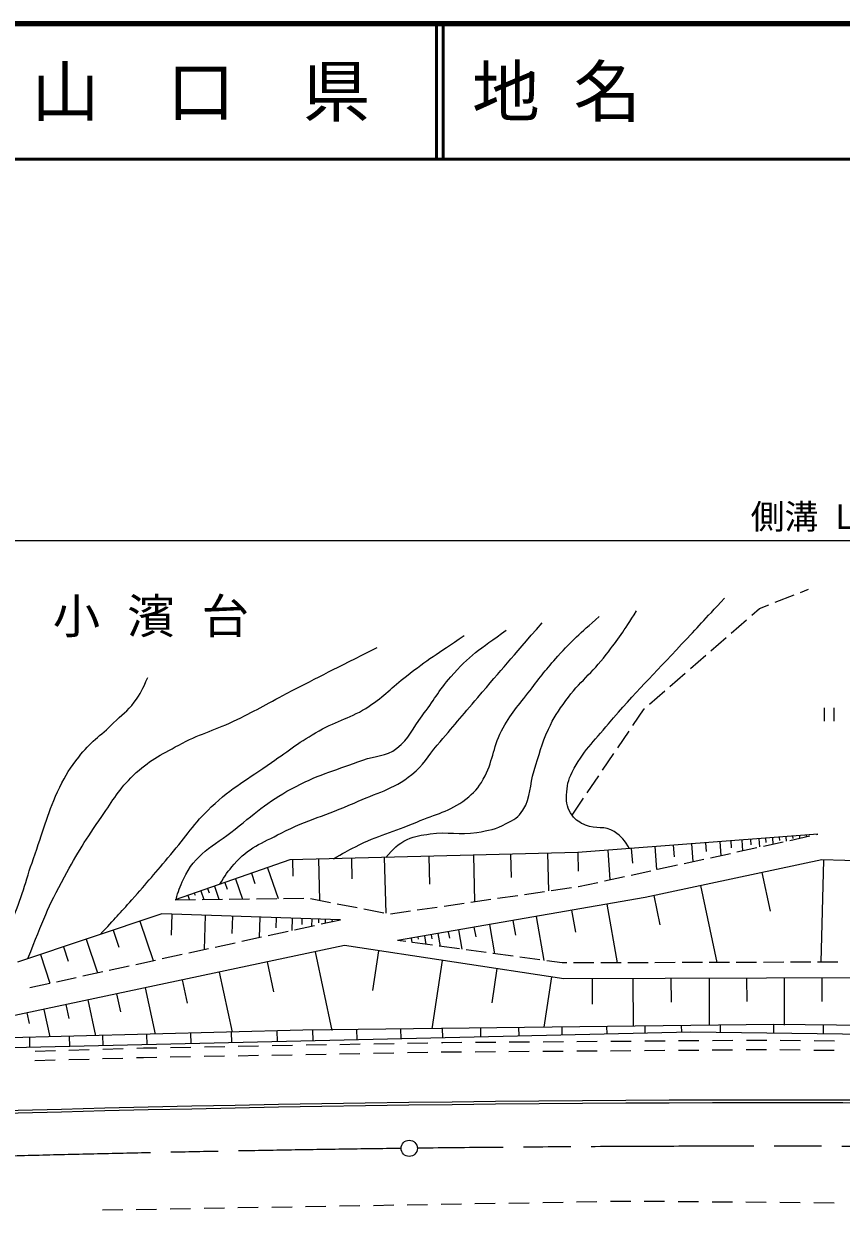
# Model space of a CAD drawing. Units: millimetres, scale not verified. Extents: x 40000 to 680000, y 20000 to 380000.
# Drawn here: x 337298 to 397633, y 292456 to 380000 of the extents above; entities that cross this region are included whole.
import ezdxf
from ezdxf.enums import TextEntityAlignment as Align

# ---------------------------------------------------------------- set-up
doc = ezdxf.new("R2010")
doc.units = ezdxf.units.MM
doc.header["$LTSCALE"] = 1000
doc.linetypes.add('CHAIN', pattern=[18.5, 12, -1.5, 3.5, -1.5])
for name, color, linetype, lineweight in [('M-BGD', 7, 'Continuous', 25), ('M-BMK', 2, 'CHAIN', 13), ('M-BMK-SRVR', 3, 'Continuous', 25), ('M-STR-HTXT', 7, 'Continuous', 13), ('M-TTL', 2, 'Continuous', 140), ('M-TTL-LINE', 7, 'Continuous', 50), ('M-TTL-TXT', 7, 'Continuous', 50)]:
    doc.layers.add(name, color=color, linetype=linetype, lineweight=lineweight)
doc.layers.add('M-BMK-HTXT', color=7, linetype='Continuous')
doc.styles.add('ＭＳ ゴシック', font='')
doc.styles.get('ＭＳ ゴシック').set_extended_font_data('MS Gothic')

msp = doc.modelspace()

# ---------------------------------------------------------------- linework, layer by layer
at = {"layer": 'M-BGD'}
for p, q in [((394614, 338038), (395226, 338277)), ((391610, 336867), (392285, 337130)), ((392750, 337312), (394148, 337856)), ((391025, 336357), (391610, 336867)), ((389516, 335044), (390648, 336029)), ((388008, 333731), (389139, 334716)), ((386499, 332418), (387631, 333403)), ((384991, 331105), (386122, 332090)), ((383482, 329792), (384614, 330776)), ((382259, 328225), (383093, 329453)), ((383093, 329453), (383105, 329463)), ((396367, 329533), (396367, 328533)), ((397117, 328533), (397117, 329533)), ((381135, 326571), (381978, 327812)), ((380010, 324917), (380853, 326158)), ((378886, 323263), (379729, 324504)), ((377762, 321609), (378605, 322850)), ((395900, 320200), (378191, 318852)), ((387623, 319570), (387673, 318916)), ((388669, 319649), (388747, 318635)), ((389481, 319711), (389519, 319204)), ((390292, 319773), (390352, 318986)), ((390922, 319821), (390952, 319427)), ((391551, 319869), (391597, 319259)), ((391889, 319322), (393355, 319643)), ((392050, 319907), (392073, 319602)), ((392548, 319945), (392584, 319474)), ((393047, 319982), (393065, 319747)), ((393545, 320020), (393570, 319690)), ((393843, 319750), (395308, 320070)), ((394044, 320058), (394056, 319893)), ((394542, 320096), (394557, 319906)), ((395041, 320134), (395048, 320039)), ((395797, 320177), (395900, 320200)), ((378191, 318852), (356927, 318300)), ((373225, 318723), (373269, 317011)), ((375964, 318794), (376036, 316018)), ((378184, 318851), (378220, 317464)), ((380399, 319020), (380564, 316845)), ((382138, 319152), (382221, 318065)), ((383878, 319285), (384006, 317598)), ((385227, 319387), (385292, 318544)), ((386577, 319490), (386676, 318182)), ((387982, 318468), (389447, 318788)), ((389935, 318895), (391401, 319216)), ((356927, 318300), (348471, 315359)), ((357128, 318305), (357160, 317099)), ((359058, 318355), (359136, 315325)), ((361482, 318418), (361522, 316903)), ((363907, 318481), (364013, 314369)), ((367196, 318566), (367250, 316511)), ((370486, 318652), (370574, 315228)), ((396206, 318300), (383154, 315543)), ((384074, 317613), (385539, 317933)), ((386028, 318040), (387493, 318361)), ((396321, 318297), (396122, 310759)), ((417102, 317749), (396206, 318300)), ((354106, 317319), (354364, 316576)), ((355294, 317732), (356087, 315453)), ((380166, 316758), (381632, 317079)), ((382120, 317185), (383586, 317506)), ((391782, 317365), (392381, 314530)), ((350865, 316191), (350974, 315876)), ((351369, 316367), (351706, 315399)), ((352144, 316636), (352312, 316152)), ((352918, 316906), (353435, 315420)), ((376233, 316047), (377717, 316262)), ((378212, 316333), (378252, 316339)), ((378252, 316339), (379678, 316651)), ((387245, 316407), (388443, 310736)), ((348471, 315359), (349971, 315377)), ((349415, 315687), (349525, 315372)), ((349888, 315852), (349943, 315694)), ((350360, 316016), (350579, 315385)), ((350471, 315384), (351971, 315402)), ((352471, 315408), (353971, 315427)), ((354470, 315433), (355970, 315452)), ((356470, 315458), (357970, 315477)), ((358468, 315456), (359940, 315167)), ((383154, 315543), (364893, 312356)), ((370295, 315187), (371779, 315402)), ((372274, 315474), (373758, 315689)), ((374253, 315760), (375738, 315975)), ((383800, 315679), (384254, 313525)), ((347491, 314317), (336828, 310763)), ((360665, 313888), (347491, 314317)), ((348239, 314293), (348189, 312763)), ((360430, 315071), (361902, 314783)), ((362393, 314687), (363865, 314398)), ((364356, 314328), (365841, 314543)), ((366336, 314615), (367820, 314829)), ((368315, 314901), (369800, 315116)), ((377729, 314596), (378013, 312967)), ((380335, 315051), (381091, 310714)), ((345878, 313780), (346846, 310876)), ((350687, 314213), (350605, 311695)), ((352701, 314147), (352660, 312888)), ((354715, 314082), (354667, 312580)), ((355917, 314043), (355892, 313292)), ((357118, 314004), (357089, 313108)), ((357293, 313153), (358759, 313472)), ((357834, 313980), (357819, 313533)), ((358550, 313957), (358533, 313423)), ((359050, 313941), (359041, 313674)), ((359247, 313579), (360665, 313888)), ((359549, 313924), (359540, 313643)), ((360049, 313908), (360045, 313767)), ((371670, 313539), (372047, 311381)), ((373396, 313840), (373585, 312761)), ((375123, 314141), (375691, 310884)), ((343896, 313119), (344309, 311880)), ((353385, 312301), (354850, 312621)), ((355339, 312727), (356805, 313046)), ((366371, 312614), (366398, 312457)), ((366864, 312700), (366973, 312073)), ((367366, 312788), (367420, 312474)), ((367867, 312875), (368033, 311928)), ((368625, 313007), (368708, 312534)), ((369383, 313140), (369632, 311710)), ((370526, 313339), (370651, 312624)), ((360972, 311988), (327759, 304942)), ((340223, 311894), (340575, 310837)), ((341914, 312458), (342740, 309980)), ((349477, 311449), (350942, 311769)), ((351431, 311875), (352896, 312195)), ((377149, 309537), (360972, 311988)), ((365490, 312275), (364893, 312356)), ((365879, 312528), (365933, 312214)), ((367472, 312005), (365985, 312207)), ((369453, 311734), (367967, 311937)), ((371435, 311464), (369949, 311667)), ((338531, 311331), (339236, 309217)), ((345568, 310597), (347034, 310917)), ((347523, 311023), (348988, 311343)), ((358815, 311531), (360046, 305726)), ((363485, 311608), (363041, 308674)), ((368179, 310896), (367415, 305852)), ((373417, 311194), (371930, 311397)), ((375398, 310924), (373912, 311126)), ((377026, 310702), (375894, 310856)), ((341660, 309745), (343126, 310065)), ((343614, 310171), (345080, 310491)), ((351730, 310028), (352669, 305599)), ((355272, 310779), (355742, 308565)), ((372215, 310285), (371833, 307763)), ((377383, 310703), (377026, 310702)), ((379383, 310709), (377883, 310704)), ((381383, 310715), (379883, 310710)), ((383383, 310721), (381883, 310716)), ((385383, 310727), (383883, 310722)), ((387383, 310733), (385883, 310728)), ((389383, 310739), (387883, 310735)), ((391383, 310745), (389883, 310741)), ((393383, 310751), (391883, 310747)), ((395383, 310757), (393883, 310753)), ((397383, 310763), (395883, 310759)), ((337752, 308893), (339218, 309213)), ((339706, 309319), (341172, 309639)), ((348995, 309447), (349358, 307739)), ((376251, 309673), (375688, 305958)), ((417531, 309660), (377149, 309537)), ((379247, 309544), (379253, 307665)), ((382254, 309553), (382264, 306039)), ((385065, 309561), (385070, 307804)), ((387876, 309570), (387887, 306108)), ((390645, 309578), (390651, 307848)), ((393415, 309587), (393425, 306102)), ((396202, 309595), (396207, 307853)), ((344151, 308420), (344431, 307100)), ((346261, 308867), (346986, 305450)), ((338782, 307280), (339215, 305244)), ((340411, 307626), (340627, 306608)), ((342040, 307972), (342600, 305334)), ((337525, 307014), (337692, 306228)), ((357908, 305738), (327759, 304942)), ((327759, 304267), (386524, 305616)), ((352649, 304838), (352632, 305599)), ((356029, 304916), (356011, 305688)), ((392652, 306167), (357908, 305738)), ((358661, 304976), (358644, 305747)), ((361906, 305051), (361889, 305787)), ((365154, 305125), (365138, 305827)), ((368217, 305196), (368202, 305865)), ((371035, 305260), (371020, 305900)), ((373855, 305325), (373841, 305935)), ((377040, 305398), (377026, 305974)), ((380347, 305474), (380335, 306015)), ((383163, 305538), (383151, 306050)), ((385859, 305600), (385848, 306083)), ((386524, 305616), (422923, 305125)), ((388723, 305586), (388730, 306119)), ((392644, 305533), (392652, 306167)), ((423352, 305799), (392652, 306167)), ((396320, 305484), (396329, 306123)), ((337755, 304497), (337739, 305205)), ((340699, 304564), (340683, 305283)), ((343149, 304621), (343132, 305348)), ((346401, 304695), (346384, 305434)), ((349647, 304770), (349630, 305519)), ((359631, 304656), (358131, 304628)), ((362131, 304701), (360631, 304674)), ((364630, 304747), (363131, 304719)), ((367130, 304792), (365630, 304765)), ((368220, 304812), (368130, 304810)), ((369630, 304823), (368220, 304812)), ((372130, 304842), (370630, 304830)), ((374630, 304861), (373130, 304849)), ((377129, 304880), (375630, 304869)), ((379629, 304899), (378129, 304888)), ((382129, 304918), (380629, 304907)), ((384629, 304937), (383129, 304926)), ((387129, 304956), (385629, 304945)), ((389629, 304975), (388129, 304964)), ((392129, 304994), (390629, 304983)), ((394629, 304966), (393129, 304984)), ((397129, 304936), (395629, 304954)), ((339636, 304220), (338137, 304177)), ((342135, 304293), (340636, 304249)), ((344634, 304366), (343135, 304322)), ((346128, 304410), (345634, 304395)), ((347133, 304428), (346128, 304410)), ((349633, 304474), (348133, 304446)), ((352113, 303819), (350613, 303791)), ((352132, 304519), (350633, 304492)), ((354612, 303864), (353112, 303837)), ((354632, 304565), (353132, 304537)), ((357112, 303910), (355612, 303882)), ((357132, 304610), (355632, 304583)), ((359611, 303955), (358112, 303928)), ((362111, 304001), (360611, 303973)), ((364610, 304046), (363111, 304019)), ((367110, 304092), (365610, 304064)), ((368229, 304112), (368110, 304110)), ((369610, 304123), (368229, 304112)), ((372110, 304142), (370610, 304130)), ((374610, 304161), (373110, 304149)), ((377110, 304180), (375610, 304168)), ((379610, 304199), (378110, 304187)), ((382109, 304218), (380609, 304206)), ((384609, 304237), (383109, 304226)), ((387109, 304256), (385609, 304245)), ((389609, 304275), (388109, 304264)), ((392109, 304294), (390609, 304283)), ((394609, 304266), (393109, 304284)), ((397109, 304236), (395609, 304254)), ((339616, 303519), (338117, 303476)), ((342115, 303592), (340616, 303549)), ((344614, 303665), (343115, 303622)), ((346145, 303710), (345614, 303694)), ((347113, 303728), (346145, 303710)), ((349613, 303773), (348113, 303746)), ((344604, 292481), (343104, 292456)), ((347103, 292523), (345604, 292498)), ((349603, 292566), (348103, 292540)), ((352103, 292608), (350603, 292583)), ((354602, 292651), (353103, 292625)), ((357102, 292693), (355602, 292668)), ((359602, 292736), (358102, 292710)), ((362101, 292778), (360601, 292753)), ((364601, 292821), (363101, 292795)), ((367101, 292863), (365601, 292838)), ((369600, 292906), (368100, 292880)), ((372100, 292948), (370600, 292923)), ((374599, 292991), (373100, 292965)), ((377099, 293033), (375599, 293008)), ((379599, 293076), (378099, 293050)), ((381795, 293113), (380599, 293093)), ((382098, 293111), (381795, 293113)), ((384598, 293091), (383098, 293103)), ((387098, 293071), (385598, 293083)), ((389598, 293051), (388098, 293063)), ((392098, 293031), (390598, 293043)), ((394598, 293011), (393098, 293023)), ((397098, 292991), (395598, 293003))]:
    msp.add_line(p, q, dxfattribs=at)
for radius in [2051725, 2051525]:
    msp.add_arc((393073, -1751140), radius, 86.02168, 91.7485, dxfattribs=at)
for points, knots in [([(381999, 319142), (381642, 319733), (381422, 320028), (380876, 320395), (380176, 320865), (379545, 320536), (378768, 320863), (378317, 321053), (378051, 321214), (377762, 321609), (377408, 322091), (377330, 322491), (377363, 323088), (377401, 323769), (377457, 324181), (377773, 324786), (378582, 326334), (379343, 327019), (380466, 328357), (382464, 330737), (383739, 331934), (385853, 334212), (387085, 335541), (387473, 335958), (389014, 337608)], [0, 0, 0, 0, 1, 1, 1, 2, 2, 2, 3, 3, 3, 4, 4, 4, 5, 5, 5, 6, 6, 6, 7, 7, 7, 8, 8, 8, 8]), ([(360154, 318384), (360906, 318835), (361141, 318948), (361789, 319282), (363477, 320152), (364558, 320339), (366298, 321097), (367733, 321723), (368697, 321828), (369928, 322795), (370526, 323266), (370847, 323593), (371216, 324259), (371938, 325563), (371886, 326502), (372562, 327830), (373210, 329103), (373810, 329677), (374670, 330816), (375434, 331828), (375872, 332390), (376719, 333334), (377821, 334562), (378282, 334943), (379764, 336261)], [0, 0, 0, 0, 1, 1, 1, 2, 2, 2, 3, 3, 3, 4, 4, 4, 5, 5, 5, 6, 6, 6, 7, 7, 7, 8, 8, 8, 8]), ([(364017, 318484), (364603, 319141), (364865, 319469), (365595, 319809), (366213, 320097), (366619, 320115), (367293, 320219), (368627, 320425), (369417, 320108), (370747, 320336), (371617, 320486), (372136, 320562), (372914, 320980), (373458, 321273), (373817, 321450), (374143, 321976), (374769, 322984), (374605, 323771), (374963, 324903), (375341, 326103), (375501, 326799), (376017, 327947), (376411, 328828), (376741, 329272), (377305, 330055), (378336, 331489), (379213, 332051), (380291, 333451), (381223, 334662), (381526, 335119), (382515, 336671)], [0, 0, 0, 0, 1, 1, 1, 2, 2, 2, 3, 3, 3, 4, 4, 4, 5, 5, 5, 6, 6, 6, 7, 7, 7, 8, 8, 8, 9, 9, 9, 10, 10, 10, 10]), ([(351769, 316506), (352156, 317207), (352365, 317453), (352832, 317994), (353888, 319219), (354848, 319538), (356286, 320278), (358310, 321319), (359597, 321567), (361672, 322502), (363369, 323268), (364489, 323452), (365946, 324610), (366822, 325306), (367092, 325927), (367820, 326776), (368992, 328144), (369636, 328920), (370806, 330289), (372648, 332447), (373235, 333120), (375548, 335793)], [0, 0, 0, 0, 1, 1, 1, 2, 2, 2, 3, 3, 3, 4, 4, 4, 5, 5, 5, 6, 6, 6, 7, 7, 7, 7]), ([(342932, 312798), (344078, 314023), (344375, 314347), (345279, 315360), (346424, 316642), (347030, 317391), (348148, 318697), (349318, 320065), (349826, 320971), (351134, 322210), (352701, 323694), (353817, 324247), (355583, 325488), (356933, 326437), (357660, 327019), (359096, 327830), (360494, 328620), (361442, 328765), (362785, 329645), (363941, 330403), (364440, 331028), (365537, 331870), (367152, 333111), (367741, 333478), (369810, 334856)], [0, 0, 0, 0, 1, 1, 1, 2, 2, 2, 3, 3, 3, 4, 4, 4, 5, 5, 5, 6, 6, 6, 7, 7, 7, 8, 8, 8, 8]), ([(348557, 315360), (348686, 316035), (348827, 316308), (349085, 316882), (349931, 318771), (351271, 319281), (352890, 320570), (354573, 321910), (355485, 322750), (357398, 323732), (359235, 324674), (360382, 324946), (362316, 325664), (363293, 326027), (364009, 325906), (364834, 326542), (365776, 327269), (365987, 327996), (366707, 328943), (367550, 330049), (367902, 330763), (368815, 331812), (370190, 333391), (370940, 333842), (372914, 335266)], [0, 0, 0, 0, 1, 1, 1, 2, 2, 2, 3, 3, 3, 4, 4, 4, 5, 5, 5, 6, 6, 6, 7, 7, 7, 8, 8, 8, 8]), ([(337610, 311024), (338748, 313898), (339067, 314792), (340302, 317058), (341281, 318852), (341887, 319830), (343054, 321507), (343911, 322739), (344310, 323516), (345396, 324552), (346530, 325633), (347357, 326029), (348733, 326776), (350245, 327598), (351216, 327801), (352773, 328533), (354337, 329268), (355161, 329787), (356696, 330582), (359293, 331928), (360122, 332339), (363370, 333978)], [0, 0, 0, 0, 1, 1, 1, 2, 2, 2, 3, 3, 3, 4, 4, 4, 5, 5, 5, 6, 6, 6, 7, 7, 7, 7]), ([(334725, 310381), (335622, 312053), (335876, 312561), (336497, 314013), (337267, 315815), (337479, 316909), (338136, 318755), (338823, 320684), (339066, 321827), (339951, 323673), (340395, 324600), (340740, 325076), (341356, 325898), (342200, 327024), (342932, 327426), (343932, 328416), (344530, 329007), (344953, 329263), (345455, 329938), (345937, 330587), (346079, 330903), (346450, 331753)], [0, 0, 0, 0, 1, 1, 1, 2, 2, 2, 3, 3, 3, 4, 4, 4, 5, 5, 5, 6, 6, 6, 7, 7, 7, 7])]:
    msp.add_open_spline(points, degree=3, knots=knots, dxfattribs=at)
at = {"layer": 'M-BMK'}
for start, end in [(90.72292, 91.68942), (87.92472, 90.68935)]:
    msp.add_arc((390991, -1751204), 2048385, start, end, dxfattribs=at)
at = {"layer": 'M-BMK-SRVR'}
msp.add_circle((365746, 297025), 600, dxfattribs=at)
at = {"layer": 'M-STR-HTXT'}
msp.add_line((258808, 341866), (538055, 341866), dxfattribs=at)
at = {"layer": 'M-TTL'}
msp.add_line((680000, 380000), (40000, 380000), dxfattribs=at)
at = {"layer": 'M-TTL-LINE'}
for p, q in [((367750, 380000), (367750, 370000)), ((368250, 380000), (368250, 370000)), ((40000, 370000), (680000, 370000))]:
    msp.add_line(p, q, dxfattribs=at)

# ---------------------------------------------------------------- texts
at = {"layer": 'M-BMK-HTXT', "insert": (347679, 334732), "char_height": 2566, "attachment_point": 8, "style": 'ＭＳ ゴシック'}
msp.add_mtext('\\T1.57;小濱台', dxfattribs=at)
at = {"layer": 'M-STR-HTXT', "style": 'ＭＳ ゴシック'}
msp.add_text('側溝 L=279.0', height=1833, dxfattribs=at).set_placement((398432, 342166), align=Align.BOTTOM_CENTER)
at = {"layer": 'M-TTL-TXT', "style": 'ＭＳ ゴシック'}
msp.add_text('地 名', height=3666, dxfattribs=at).set_placement((370380, 375000), align=Align.MIDDLE_LEFT)
msp.add_text('山\u3000口\u3000県', height=3666, dxfattribs=at).set_placement((350375, 375000), align=Align.MIDDLE_CENTER)

doc.saveas('drawing.dxf')
